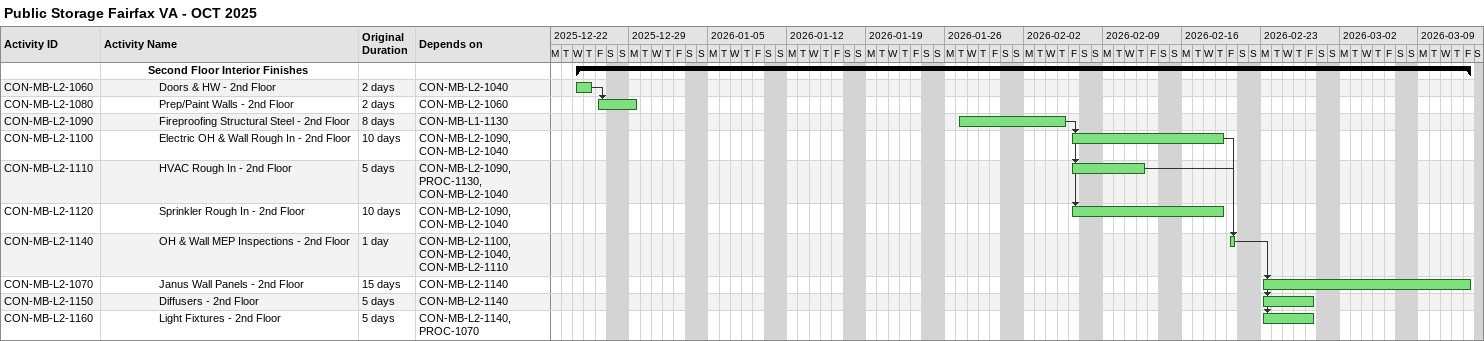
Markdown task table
Public Storage Fairfax VA - OCT 2025

| ID | Level | Task | Original duration | Start | Finish | Predecessors |
|---|---|---|---|---|---|---|
|  | 5 | **Second Floor Interior Finishes** |  | 2025-12-24 | 2026-03-13 |  |
| CON-MB-L2-1060 | 6 | Doors & HW - 2nd Floor | 2d | 2025-12-24 | 2025-12-25 | CON-MB-L2-1040 |
| CON-MB-L2-1080 | 6 | Prep/Paint Walls - 2nd Floor | 2d | 2025-12-26 | 2025-12-29 | CON-MB-L2-1060 |
| CON-MB-L2-1090 | 6 | Fireproofing Structural Steel - 2nd Floor | 8d | 2026-01-27 | 2026-02-05 | CON-MB-L1-1130 |
| CON-MB-L2-1100 | 6 | Electric OH & Wall Rough In - 2nd Floor | 10d | 2026-02-06 | 2026-02-19 | CON-MB-L2-1090, CON-MB-L2-1040 |
| CON-MB-L2-1110 | 6 | HVAC Rough In - 2nd Floor | 5d | 2026-02-06 | 2026-02-12 | CON-MB-L2-1090, PROC-1130, CON-MB-L2-1040 |
| CON-MB-L2-1120 | 6 | Sprinkler Rough In - 2nd Floor | 10d | 2026-02-06 | 2026-02-19 | CON-MB-L2-1090, CON-MB-L2-1040 |
| CON-MB-L2-1140 | 6 | OH & Wall MEP Inspections - 2nd Floor | 1d | 2026-02-20 | 2026-02-20 | CON-MB-L2-1100, CON-MB-L2-1040, CON-MB-L2-1110 |
| CON-MB-L2-1070 | 6 | Janus Wall Panels - 2nd Floor | 15d | 2026-02-23 | 2026-03-13 | CON-MB-L2-1140 |
| CON-MB-L2-1150 | 6 | Diffusers - 2nd Floor | 5d | 2026-02-23 | 2026-02-27 | CON-MB-L2-1140 |
| CON-MB-L2-1160 | 6 | Light Fixtures - 2nd Floor | 5d | 2026-02-23 | 2026-02-27 | CON-MB-L2-1140, PROC-1070 |
